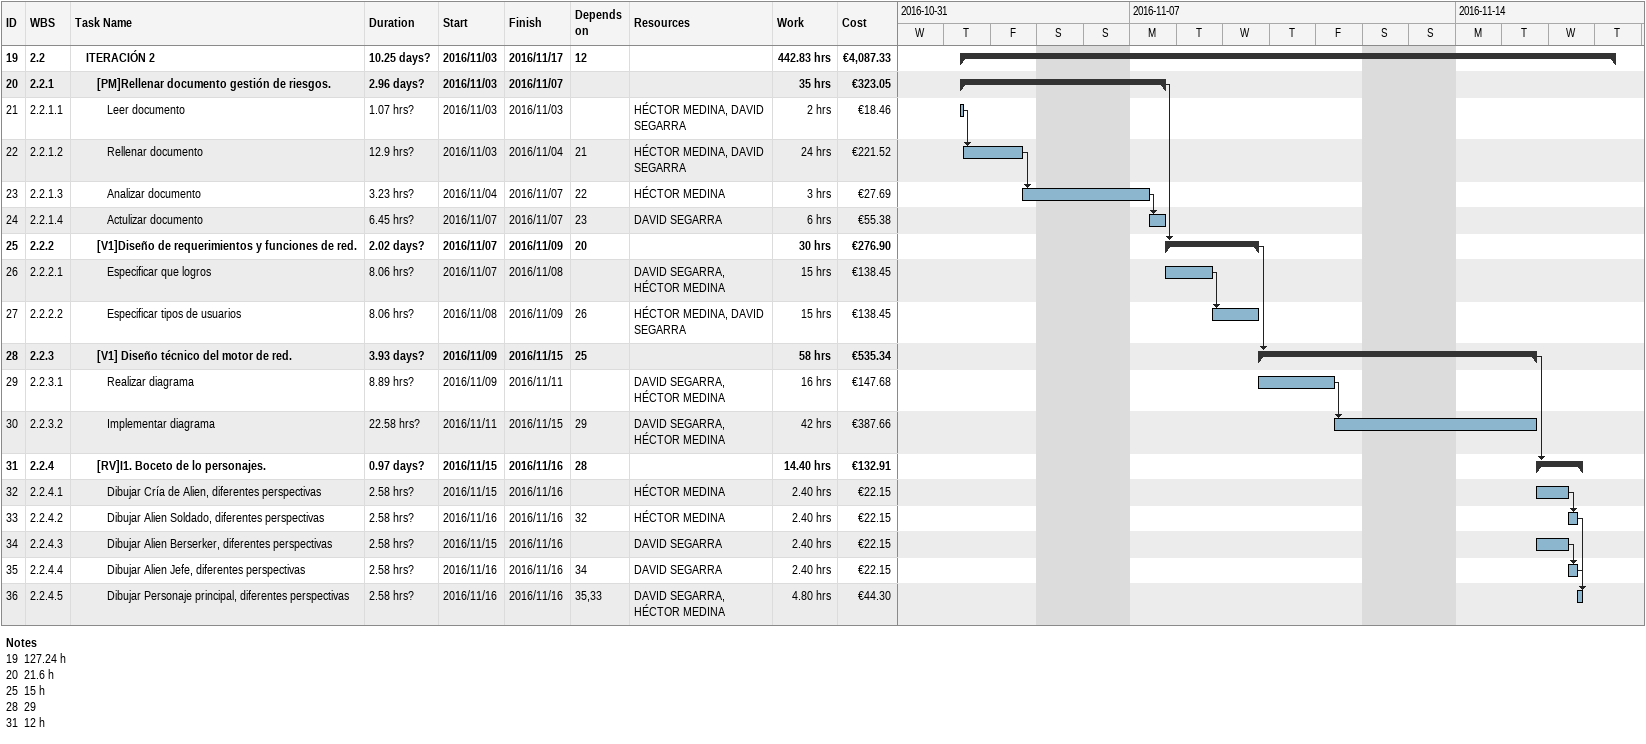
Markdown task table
| ID | WBS | Task | Duration | Start | Finish | Predecessors | Resources | Work (h) | Cost (€) |
|---|---|---|---|---|---|---|---|---|---|
| 19 | 2.2 | **ITERACIÓN 2** | 10.25d? | 2016-11-03 | 2016-11-17 | 12 |  | 442.83 | 4087.33 |
| 20 | 2.2.1 | **[PM]Rellenar documento gestión de riesgos.** | 2.96d? | 2016-11-03 | 2016-11-07 |  |  | 35 | 323.05 |
| 21 | 2.2.1.1 | Leer documento | 1.07h? | 2016-11-03 | 2016-11-03 |  | HÉCTOR MEDINA, DAVID SEGARRA | 2 | 18.46 |
| 22 | 2.2.1.2 | Rellenar documento | 12.9h? | 2016-11-03 | 2016-11-04 | 21 | HÉCTOR MEDINA, DAVID SEGARRA | 24 | 221.52 |
| 23 | 2.2.1.3 | Analizar documento | 3.23h? | 2016-11-04 | 2016-11-07 | 22 | HÉCTOR MEDINA | 3 | 27.69 |
| 24 | 2.2.1.4 | Actulizar documento | 6.45h? | 2016-11-07 | 2016-11-07 | 23 | DAVID SEGARRA | 6 | 55.38 |
| 25 | 2.2.2 | **[V1]Diseño de requerimientos y funciones de red.** | 2.02d? | 2016-11-07 | 2016-11-09 | 20 |  | 30 | 276.90 |
| 26 | 2.2.2.1 | Especificar que logros | 8.06h? | 2016-11-07 | 2016-11-08 |  | DAVID SEGARRA, HÉCTOR MEDINA | 15 | 138.45 |
| 27 | 2.2.2.2 | Especificar tipos de usuarios | 8.06h? | 2016-11-08 | 2016-11-09 | 26 | HÉCTOR MEDINA, DAVID SEGARRA | 15 | 138.45 |
| 28 | 2.2.3 | **[V1] Diseño técnico del motor de red.** | 3.93d? | 2016-11-09 | 2016-11-15 | 25 |  | 58 | 535.34 |
| 29 | 2.2.3.1 | Realizar diagrama | 8.89h? | 2016-11-09 | 2016-11-11 |  | DAVID SEGARRA, HÉCTOR MEDINA | 16 | 147.68 |
| 30 | 2.2.3.2 | Implementar diagrama | 22.58h? | 2016-11-11 | 2016-11-15 | 29 | DAVID SEGARRA, HÉCTOR MEDINA | 42 | 387.66 |
| 31 | 2.2.4 | **[RV]I1. Boceto de lo personajes.** | 0.97d? | 2016-11-15 | 2016-11-16 | 28 |  | 14.40 | 132.91 |
| 32 | 2.2.4.1 | Dibujar Cría de Alien, diferentes perspectivas | 2.58h? | 2016-11-15 | 2016-11-16 |  | HÉCTOR MEDINA | 2.40 | 22.15 |
| 33 | 2.2.4.2 | Dibujar Alien Soldado, diferentes perspectivas | 2.58h? | 2016-11-16 | 2016-11-16 | 32 | HÉCTOR MEDINA | 2.40 | 22.15 |
| 34 | 2.2.4.3 | Dibujar Alien Berserker, diferentes perspectivas | 2.58h? | 2016-11-15 | 2016-11-16 |  | DAVID SEGARRA | 2.40 | 22.15 |
| 35 | 2.2.4.4 | Dibujar Alien Jefe, diferentes perspectivas | 2.58h? | 2016-11-16 | 2016-11-16 | 34 | DAVID SEGARRA | 2.40 | 22.15 |
| 36 | 2.2.4.5 | Dibujar Personaje principal, diferentes perspectivas | 2.58h? | 2016-11-16 | 2016-11-16 | 35, 33 | DAVID SEGARRA, HÉCTOR MEDINA | 4.80 | 44.30 |

Notes
- 19: 127.24 h
- 20: 21.6 h
- 25: 15 h
- 28: 29
- 31: 12 h
